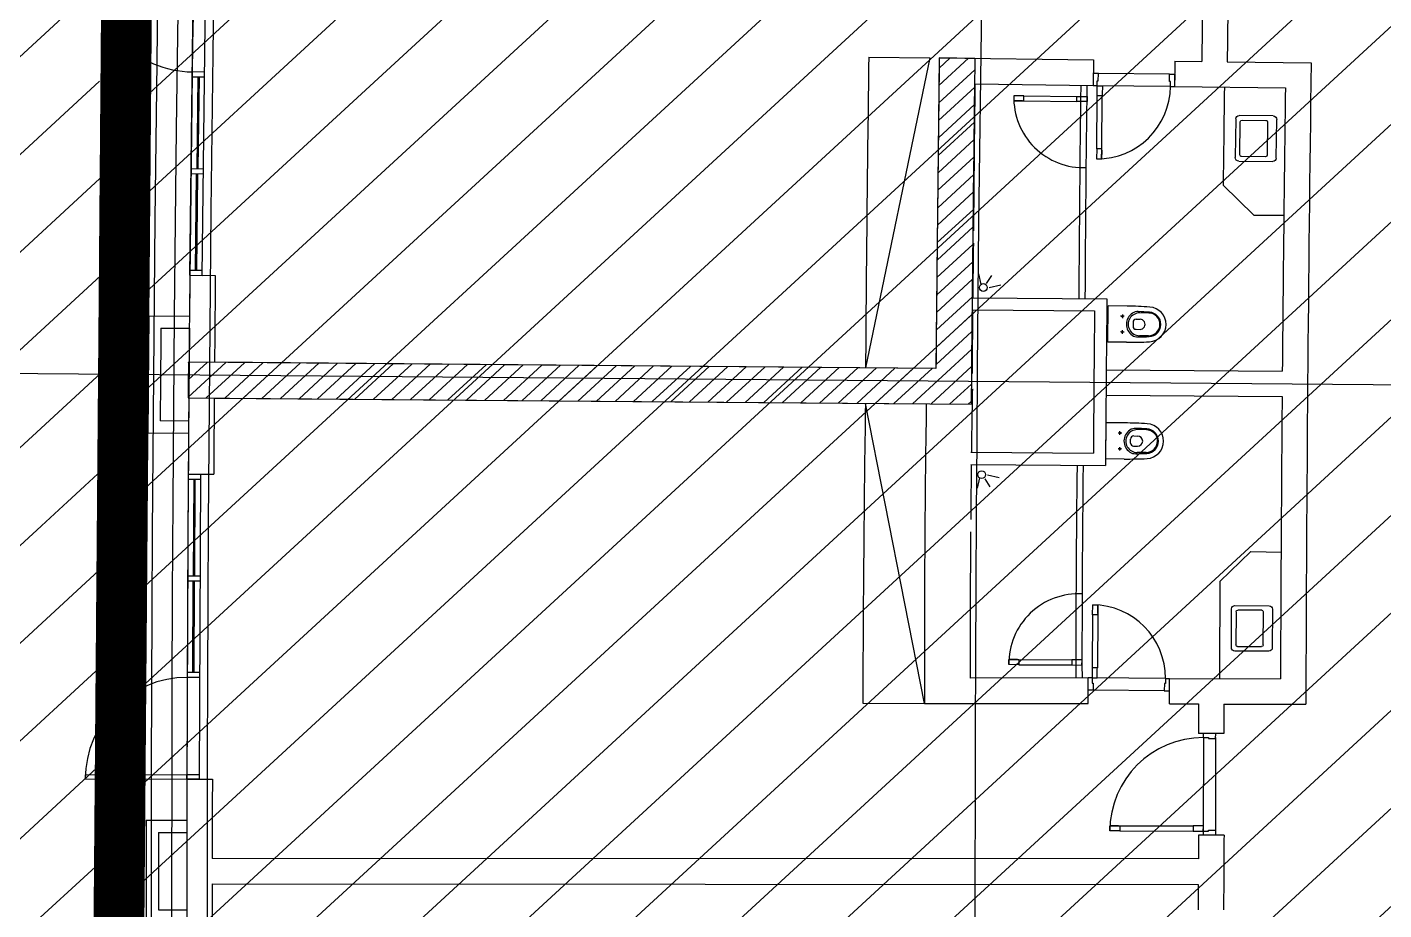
# Model space of a CAD drawing. Extents: x -678889171 to 586587, y -792238163 to 335485.
# Drawn here: x -678734967 to -678721626, y -792048747 to -792040063 of the extents above; entities that cross this region are included whole.
import ezdxf
from ezdxf.enums import TextEntityAlignment as Align

# ---------------------------------------------------------------- set-up
doc = ezdxf.new("R2010")
doc.units = 0
doc.header["$MEASUREMENT"] = 0
for name, color, linetype in [('A-FLOR-PATT', 252, 'Continuous'), ('A-SITE-PATT', 252, 'Continuous'), ('A-WALL', 252, 'Continuous')]:
    doc.layers.add(name, color=color, linetype=linetype)
for name, color, linetype, lineweight in [('BASEMENT3 LAYOUT$0$A-TABL-TEXT', 252, 'Continuous', 30), ('BASEMENT3 LAYOUT$0$HATCH11', 252, 'Continuous', 15), ('BASEMENT3 LAYOUT$0$HATCH3', 252, 'Continuous', 15)]:
    doc.layers.add(name, color=color, linetype=linetype, lineweight=lineweight)
doc.styles.add('Ground floor Towers$0$$Bas01-Rname$0$EN-SC', font='swissc.ttf')
doc.styles.add('Ground floor Towers$0$$Bas01-Rname$0$EN-SCL', font='swisscl.ttf')
doc.styles.add('Ground floor Towers$0$04-Ground Floor$0$V2-lower ground$0$LEVEL  FOR LICENSE LOWER GR$0$$LG- LEVEL$0$AR-SR', font='sarb.shx')

# ---------------------------------------------------------------- blocks, each defined once
blk = doc.blocks.new('A$C61C61320')
at = {"layer": 'BASEMENT3 LAYOUT$0$HATCH11'}
h = blk.add_hatch(dxfattribs=at)
h.set_pattern_fill('JIS_WOOD', color=256, scale=1000, style=0)
h.set_pattern_definition([(45, (-55979.95959305647, -92778.05480168064), (-499.9999991609842, 499.9999991609843), [])])
edge = h.paths.add_edge_path()
edge.add_line((-21467.74319023453, -134455.7384705361), (-52625.22989511769, -137297.8907696561))
edge.add_arc((469730.797268165, -78930.5305383486), 525606.8567419754, 175.7647423383216, 186.3757064635938, ccw=False)
edge.add_arc((-39265.1562679424, -44102.43736154633), 15691.08979022459, 0.9729785529091828, 165.2727067888424, ccw=False)
edge.add_arc((542230.0773749191, -76004.92878418005), 566720.1514529854, 176.7459500062832, 185.9199427217102)
at = {"layer": 'BASEMENT3 LAYOUT$0$HATCH3'}
h = blk.add_hatch(dxfattribs=at)
h.set_pattern_fill('JIS_WOOD', color=256, scale=1000, style=0)
h.set_pattern_definition([(45, (-845711.5632553247, -468029.5931597503), (-499.9999991609842, 499.9999991609843), [])])
h.paths.add_polyline_path([(11086.00013759569, -61354.85490543771), (12440.74077330553, -169431.9252005816), (-18168.17453308101, -169031.9252005816), (-24087.31416799291, -98540.68329571502), (-23668.41511030192, -60233.84526748693)])
at = {"layer": 'BASEMENT3 LAYOUT$0$A-TABL-TEXT', "const_width": 500}
blk.add_lwpolyline([(-21470.42890679266, -134427.2130430685, -0.03408528905022511), (-23872.14917754766, -60366.96071941804)], format="xyb", dxfattribs=at)
blk = doc.blocks.new('2')
at = {"layer": 'BASEMENT3 LAYOUT$0$A-TABL-TEXT', "const_width": 500}
blk.add_lwpolyline([(96450.4273948007, 97770.1476615628, -0.03408528905022511), (94048.7071240457, 171830.3999852133)], format="xyb", dxfattribs=at)
blk = doc.blocks.new('GR')
at = {"layer": 'A-FLOR-PATT'}
for p, q in [((64851.28878476333, 144366.3381993659), (64766.36285712109, 147365.1358895768)), ((64971.24069237171, 144369.7352364716), (64886.3147647294, 147368.5329266825)), ((74957.8767165888, 146879.0069136871), (75782.51150798192, 146902.0259993815)), ((71434.17708750354, 146781.6458698021), (72033.9705349946, 146797.388180572)), ((72033.9705349946, 146797.388180572), (71526.53895527998, 143726.0997521367)), ((72127.08978767123, 146801.2869890379), (73643.72787959295, 146843.1408761895)), ((72476.93352272912, 146811.7445719712), (72127.08978767126, 146801.2869890379)), ((72127.08978767118, 146801.2869890379), (72218.34988460527, 143748.3087457856)), ((72130.06390136223, 146701.7921967189), (72232.10833155391, 146803.8366269105)), ((72135.19476505734, 146530.1463651173), (72414.78556983365, 146809.7371698937)), ((73643.72787959295, 146843.1408761895), (73650.2518861485, 146592.4081273513)), ((74443.43906706198, 146864.6467575764), (74707.38437225291, 146872.0146004836)), ((74443.43906706198, 146864.6467575764), (74449.94181842363, 146614.730895287)), ((72140.32562875246, 146358.5005335158), (72481.93081088345, 146700.1057156468)), ((73696.5513204293, 146711.2652842128), (73646.57567666702, 146709.7048257716)), ((73646.57567666702, 146709.7048257716), (73650.32077692582, 146589.7632807423)), ((73688.74083349445, 146640.9872912575), (73698.73596224691, 146641.2993829457)), ((73690.30129193561, 146591.0116474952), (73688.74083349445, 146640.9872912575)), ((74396.21033310078, 146733.111702389), (73696.5513204293, 146711.2652842128)), ((73698.73596224691, 146641.2993829457), (73696.5513204293, 146711.2652842128)), ((74396.21033310078, 146733.111702389), (74446.18597686304, 146734.6721608302)), ((74398.39497491841, 146663.145801122), (74396.21033310078, 146733.111702389)), ((74408.39010367086, 146663.4578928102), (74398.39497491841, 146663.145801122)), ((74409.95056211202, 146613.4822490479), (74408.39010367086, 146663.4578928102)), ((74409.95056211202, 146613.4822490479), (74449.93107712182, 146614.7306158009)), ((74446.18597686304, 146734.6721608302), (74449.93107712182, 146614.7306158009)), ((74449.94181842363, 146614.730895287), (75539.4408620164, 146645.1434756317)), ((72145.45649244759, 146186.8547019143), (72486.97754208563, 146528.3757515523)), ((72488.18722343398, 146559.969930064), (73650.2518861485, 146592.4081273513)), ((73494.24004465376, 146478.6855597115, -3.921181781702424e-06), (73594.19033035873, 146481.8383977169, -3.921181781702424e-06)), ((73594.19033035873, 146481.8383977169, -3.921181781702424e-06), (73595.76674936141, 146431.8632548644, -3.921181781702424e-06)), ((73690.30129193561, 146591.0116474952), (73650.32077692582, 146589.7632807423)), ((74409.95056211202, 146613.4822490479), (73690.30129193561, 146591.0116474952)), ((73690.30129193561, 146591.0116474952), (73740.27693569787, 146592.5721059364)), ((73693.42220881792, 146491.0603599707), (73690.30129193561, 146591.0116474952)), ((73743.39785258018, 146492.6208184119), (73693.42220881792, 146491.0603599707)), ((73709.65097660599, 145971.3136648434), (73693.42220881792, 146491.0603599707)), ((73740.27693569787, 146592.5721059364), (73742.99213338549, 146505.6144857901)), ((73742.99213338549, 146505.6144857901), (73743.39785258018, 146492.6208184119)), ((73759.62662036825, 145972.8741232845), (73743.39785258018, 146492.6208184119)), ((64914.6234072766, 146368.9336966122), (64794.67149966829, 146365.5366595065)), ((72150.5873561427, 146015.2088703128), (72492.0242732878, 146356.6457874579)), ((72974.49855898795, 146462.2908020836, -3.921439494345375e-06), (72874.548273283, 146459.1379640783, -3.921439494345375e-06)), ((72874.548273283, 146459.1379640783, -3.921439494345375e-06), (72876.12469228568, 146409.1628212258, -3.921439494345375e-06)), ((72876.12469228568, 146409.1628212258, -3.921439494345375e-06), (72976.07497799063, 146412.3156592312, -3.921439494345375e-06)), ((72876.12469228568, 146409.1628212258, -3.921439494345375e-06), (72963.081440849, 146411.9057902904, -3.921439494345375e-06)), ((72963.081440849, 146411.9057902904, -3.921439494345375e-06), (72876.12469228568, 146409.1628212258, -3.921439494345375e-06)), ((72974.49855898795, 146462.2908020836, -3.923929271357981e-06), (73494.24004465376, 146478.6855597115, -3.923717564289522e-06)), ((72976.07497799063, 146412.3156592312, -3.921439494345375e-06), (72974.49855898795, 146462.2908020836, -3.921439494345375e-06)), ((72976.07497799063, 146412.3156592311, -3.921398781447594e-06), (73495.81646365645, 146428.710416859, -3.921187074379135e-06)), ((73495.81646365645, 146428.710416859, -3.921181781702424e-06), (73494.24004465376, 146478.6855597115, -3.921181781702424e-06)), ((73508.8100007981, 146429.1202857997, -3.921181781702424e-06), (73495.81646365645, 146428.710416859, -3.921181781702424e-06)), ((73595.76674936141, 146431.8632548644, -3.921181781702424e-06), (73508.8100007981, 146429.1202857997, -3.921181781702424e-06)), ((64916.03883940398, 146318.9537351087), (64796.08693179565, 146315.556698003)), ((64850.19364190142, 146317.0889996192), (64875.67142019477, 145417.4496925289)), ((64862.18883266222, 146317.4287033298), (64887.66661095553, 145417.7893962444)), ((72155.71821983781, 145843.5630387113), (72497.07100448999, 146184.9158233634)), ((72160.84908353293, 145671.9172071097), (72502.11773569213, 146013.185859269)), ((73759.62662036823, 145972.8741232845), (73709.65097660599, 145971.3136648434)), ((73709.65097660599, 145971.3136648434), (73712.7718934883, 145871.3623773188)), ((73762.74753725056, 145872.92283576), (73759.62662036823, 145972.8741232845)), ((73762.74753725056, 145872.92283576), (73760.03233956294, 145959.8804559063)), ((73760.03233956294, 145959.8804559063), (73762.74753725056, 145872.92283576)), ((72165.97994722804, 145500.2713755082), (72507.1644668943, 145841.4558951745)), ((73712.7718934883, 145871.3623773188), (73762.74753725056, 145872.92283576)), ((72171.11081092314, 145328.6255439067), (72512.21119809647, 145669.72593108)), ((74966.99728372775, 145665.5799707842), (75279.27322462936, 145380.022675395)), ((64821.5647096604, 145415.9173908784), (64941.51661726733, 145419.3144280332)), ((72176.24167461826, 145156.9797123052), (72517.25792929863, 145497.9959669855)), ((64822.98014180819, 145365.9374293755), (64942.93204941512, 145369.3344665302)), ((64903.98006274227, 144417.8504624586), (64877.08685232219, 145367.4697310255)), ((64915.97525350297, 144418.1901661741), (64889.0820430829, 145367.8094347409)), ((72181.37253831337, 144985.3338807037), (72522.30466050081, 145326.2660028911)), ((75279.27322462933, 145380.022675395), (75578.97483118129, 145393.4170812239)), ((72186.50340200849, 144813.6880491021), (72527.35139170298, 145154.5360387966)), ((33387.76585642999, 142369.9277474364), (113940, 144975)), ((72191.63426570361, 144642.0422175006), (72532.39812290517, 144982.8060747022)), ((72196.76512939873, 144470.3963858991), (72537.44485410734, 144811.0761106077)), ((72201.89599309384, 144298.7505542976), (72542.4915853095, 144639.3461465132)), ((72630.27240271424, 144592.8839263826), (72603.16442838627, 144693.8467847835)), ((72681.39004624661, 144603.8953921845), (72728.94476571614, 144685.220125543)), ((72548.81175499594, 144457.7895619117), (73869.77617938862, 144500.4572058996)), ((72710.25573408857, 144565.7057138822), (72823.8342544143, 144596.2009243187)), ((64849.87335261692, 144416.3181608197), (64969.82526022386, 144419.7151979745)), ((64851.2887847625, 144366.3381994062), (65101.18931714749, 144373.4153805168)), ((64851.28878476473, 144366.3381993168), (64971.24069237171, 144369.7352364716)), ((72207.02685678896, 144127.104722696), (72547.53831651167, 144467.6161824187)), ((72552.49527380912, 144337.8459584166), (73753.56419029384, 144376.6409327453)), ((74070.46362162156, 144436.8019741036), (73886.30695590036, 144431.157607319)), ((73897.18253127488, 144076.3242353537), (73886.30695590036, 144431.157607319)), ((74028.76866588216, 144352.9852900381), (74029.84090570782, 144318.0017181542)), ((74287.23751712628, 144377.7024143589), (74198.766978638, 144375.4697916934)), ((72212.15772048407, 143955.4588910945), (72552.58504771383, 144295.8862183243)), ((74046.79657173695, 144336.029624009), (74011.81299985305, 144334.9573841834)), ((74136.37859310192, 144280.8481063688), (74137.57950170667, 144241.6665058588)), ((74165.44544915186, 144311.7530878341), (74204.51318694327, 144312.9505065682)), ((74168.48448317201, 144212.5996498089), (74207.55222096342, 144213.7970685429)), ((72217.28858417919, 143783.813059493), (72557.631778916, 144124.1562542298)), ((74081.3391969961, 144081.9686021383), (73897.18253127488, 144076.3242353537)), ((74051.54506239343, 144181.1023770946), (74016.56149050953, 144180.0301372689)), ((74033.51715653866, 144198.0580431237), (74034.58939636432, 144163.0744712398)), ((74294.08681479865, 144154.2329145866), (74205.64561019983, 144151.0432259686)), ((64463.71252624242, 143951.5100662152), (64863.76927988406, 143964.4320486881)), ((72001.36989955141, 143391.1176795686), (72562.67851011817, 143952.4262901354)), ((64587.69001781091, 143835.4520029425), (64867.54414265516, 143844.4913956369)), ((64867.60441771311, 143844.4933425434), (64879.87216166985, 143464.6914172481)), ((73891.74474358762, 143803.7409213363), (75622.50692038136, 143859.6510062794)), ((72218.3498846053, 143748.3087457856), (64871.55701286791, 143511.0045936708)), ((72218.34988460527, 143748.3087457856), (65127.97935093625, 143520.6887596372)), ((69809.2430427848, 143320.3111663616), (70171.1141435969, 143682.1822671737)), ((69991.92028084867, 143326.2117091289), (70353.79138187847, 143688.0828101587)), ((70174.59751891256, 143332.1122518961), (70536.46862016004, 143693.9833531436)), ((70357.27475697643, 143338.0127946633), (70719.14585844161, 143699.8838961285)), ((70539.95199504032, 143343.9133374306), (70901.82309672318, 143705.7844391135)), ((70722.62923310419, 143349.8138801978), (71084.50033500475, 143711.6849820984)), ((70905.30647116809, 143355.7144229651), (71267.17757328632, 143717.5855250833)), ((71087.98370923198, 143361.6149657324), (71449.85481156787, 143723.4860680682)), ((71270.66094729587, 143367.5155084996), (71632.53204984945, 143729.3866110532)), ((71453.33818535975, 143373.4160512669), (71815.20928813101, 143735.2871540381)), ((71636.01542342361, 143379.3165940341), (71997.88652641259, 143741.187697023)), ((71818.69266148751, 143385.2171368013), (72180.56376469416, 143747.088240008)), ((72184.04713761529, 143397.0182223358), (72567.72524132034, 143780.6963260409)), ((65607.66656731546, 143184.5986827149), (65969.53766312078, 143546.4697785202)), ((65790.34380537932, 143190.4992254822), (66152.21490140236, 143552.3703215052)), ((65973.02104344321, 143196.3997682494), (66334.89213968391, 143558.2708644901)), ((66155.6982815071, 143202.3003110166), (66517.5693779655, 143564.1714074751)), ((66338.375519571, 143208.2008537839), (66700.24661624705, 143570.07195046)), ((66521.05275763485, 143214.1013965511), (66882.92385452865, 143575.9724934449)), ((66703.72999569874, 143220.0019393184), (67065.60109281022, 143581.8730364299)), ((66886.40723376264, 143225.9024820857), (67248.27833109176, 143587.7735794148)), ((67069.08447182651, 143231.8030248529), (67430.95556937336, 143593.6741223997)), ((67251.76170989042, 143237.7035676202), (67613.6328076549, 143599.5746653847)), ((67434.4389479543, 143243.6041103874), (67796.3100459365, 143605.4752083696)), ((67617.11618601819, 143249.5046531546), (67978.98728421805, 143611.3757513545)), ((67799.79342408205, 143255.4051959219), (68161.66452249963, 143617.2762943395)), ((67982.47066214593, 143261.3057386891), (68344.34176078119, 143623.1768373244)), ((68165.14790020982, 143267.2062814564), (68527.01899906277, 143629.0773803093)), ((68347.82513827372, 143273.1068242237), (68709.69623734434, 143634.9779232942)), ((68530.50237633758, 143279.0073669908), (68892.37347562591, 143640.8784662792)), ((68713.17961440147, 143284.9079097581), (69075.05071390748, 143646.7790092641)), ((68895.85685246537, 143290.8084525254), (69257.72795218905, 143652.6795522491)), ((69078.53409052924, 143296.7089952926), (69440.40519047061, 143658.580095234)), ((69261.21132859314, 143302.6095380599), (69623.08242875218, 143664.4806382189)), ((69443.88856665703, 143308.5100808271), (69805.75966703377, 143670.3811812038)), ((69626.56580472089, 143314.4106235944), (69988.43690531532, 143676.2817241888)), ((72366.72437567917, 143402.9187651031), (72572.77197252252, 143608.9663619464)), ((73899.81646721024, 143553.8712607576), (75630.57864400413, 143609.7813457006)), ((64871.5675244414, 143509.1598116207), (64873.47423343139, 143511.0665206107)), ((64877.01880118025, 143337.8343930629), (65056.15147171296, 143516.9670635956)), ((64882.47007791909, 143166.5089745051), (65238.82870999453, 143522.8676065805)), ((65059.6348531238, 143166.8970544132), (65421.50594827607, 143528.7681495654)), ((65242.31209118769, 143172.7975971804), (65604.18318655762, 143534.6686925504)), ((65424.98932925156, 143178.6981399477), (65786.86042483921, 143540.5692355353)), ((72549.40161374304, 143408.8193078703), (72577.81870372467, 143437.236397852)), ((64882.63963553371, 143161.1800341471), (72578.62607300622, 143409.7632687795)), ((65139.35356490931, 143169.4719898903), (72137.80160175946, 143395.5244738106)), ((72238.97099322159, 140450.698112998), (71538.89400804037, 143376.1795349774)), ((74092.8639544733, 143287.8820236989), (73908.72251638935, 143281.7609791539)), ((73908.72251638935, 143281.7609791539), (73920.51655527098, 142926.9569478256)), ((74069.45783701577, 143187.0487481427), (74034.47715787072, 143185.8859555769)), ((74052.54889372614, 143168.9770122873), (74051.38610116034, 143203.9576914323)), ((74188.16915767995, 143163.0794205211), (74227.23366501897, 143164.3779635977)), ((74309.79010522868, 143229.3437895885), (74221.32564237113, 143226.8821649833)), ((74074.60734695001, 143032.1343119289), (74039.62666780496, 143030.9715193631)), ((74057.69840366038, 143014.0625760735), (74056.53561109459, 143049.0432552185)), ((74160.48472542856, 143092.9209412693), (74159.18239775486, 143132.0993019118)), ((74191.46484403785, 143063.9341813443), (74230.52935137688, 143065.2327244209)), ((64617.06803623377, 142925.9263397347), (64896.92216107796, 142934.9657324291)), ((72595.46965996282, 142938.50391764), (73798.76114171332, 142977.3706816564)), ((74104.65799335494, 142933.0779923705), (73920.51655527098, 142926.9569478256)), ((74317.21783942002, 143005.8927681725), (74228.78518775597, 143002.474156753)), ((64500.83859348, 142802.1095028207), (64900.89534712175, 142815.0314852936)), ((72599.15317877599, 142818.5603141448), (73922.72117962288, 142861.312054624)), ((72690.30097774472, 142690.6483892563), (72669.92211895144, 142588.115257231)), ((72742.0344019729, 142683.0379571376), (72794.85778239173, 142605.032482453)), ((72768.31411151012, 142723.0511590847), (72883.65911663626, 142700.1258906809)), ((64914.47601476148, 142410.2417893884), (65164.31231333723, 142419.30746602)), ((64914.48533458989, 142410.242127569), (65034.40642249605, 142414.5932969969)), ((64914.48533459166, 142410.2421275199), (65023.26457151666, 139412.2149299091)), ((64916.29832185155, 142360.2750076081), (65036.21940975764, 142364.626177036)), ((64970.39113013363, 142362.2376897166), (65004.83788849318, 141412.8624104732)), ((64982.38323892424, 142362.6728066594), (65016.8299972838, 141413.297527416)), ((65034.40642249605, 142414.5932969969), (65143.18565942097, 139416.5660993861)), ((75386.06218400456, 142073.9504650228), (75686.00345753558, 142079.9250369675)), ((75092.8654497711, 141768.8358844948), (75386.06218400458, 142073.9504650228)), ((64950.74507982254, 141410.8997283506), (65070.66616772863, 141415.2508977785)), ((73852.76809807785, 141487.7497704031), (73902.74015927382, 141489.4210273629)), ((73856.11061199746, 141387.8056480112), (73852.76809807785, 141487.7497704031)), ((73902.74015927382, 141489.4210273629), (73905.64814638386, 141402.469640882)), ((73905.64814638386, 141402.469640882), (73902.74015927382, 141489.4210273629)), ((73902.74015927382, 141489.4210273629), (73906.0826731934, 141389.476904971)), ((64952.55806708421, 141360.9326083897), (65072.4791549903, 141365.2837778176)), ((65039.28464685378, 140463.4871312028), (65006.6508757752, 141362.895290513)), ((65051.27675564417, 140463.9222481504), (65018.64298456588, 141363.3304074558)), ((73906.0826731934, 141389.476904971), (73856.11061199746, 141387.8056480112)), ((73856.11061199746, 141387.8056480112), (73873.49168437933, 140868.0962115733)), ((73906.08267319342, 141389.476904971), (73923.4637455753, 140869.7674685331)), ((73050.31266502346, 140916.0211989142, 2.22475165905416e-09), (73150.25289107628, 140919.4782520673, 2.22475165905416e-09)), ((73050.31266502346, 140916.0211989142, 2.22475165905416e-09), (73137.26066168942, 140919.0288351574, 2.22475165905416e-09)), ((73137.26066168942, 140919.0288351574, 2.22475165905416e-09), (73050.31266502346, 140916.0211989142, 2.22475165905416e-09)), ((73052.04119160004, 140866.0510858877, 2.22475165905416e-09), (73050.31266502346, 140916.0211989142, 2.22475165905416e-09)), ((73150.25289107628, 140919.4782520673, 2.265464556835267e-09), (73669.94206655092, 140937.4549284637, 2.4771716252944e-09)), ((73150.25289107628, 140919.4782520673, 2.22475165905416e-09), (73151.98141765286, 140869.5081390409, 2.22475165905416e-09)), ((73151.98141765286, 140869.5081390409), (73671.6705931275, 140887.4848154373)), ((73682.9342959378, 140937.9043453736, 2.482464302006101e-09), (73669.94206655092, 140937.4549284637, 2.482464302006101e-09)), ((73669.94206655092, 140937.4549284637, 2.482464302006101e-09), (73671.6705931275, 140887.4848154373, 2.482464302006101e-09)), ((73671.6705931275, 140887.4848154373, 2.482464302006101e-09), (73771.61081918034, 140890.9418685905, 2.482464302006101e-09)), ((73769.88229260375, 140940.9119816169, 2.482464302006101e-09), (73682.9342959378, 140937.9043453736, 2.482464302006101e-09)), ((73771.61081918034, 140890.9418685905, 2.482464302006101e-09), (73769.88229260375, 140940.9119816169, 2.482464302006101e-09)), ((73836.85679572454, 140766.8068326147), (72677.8900695575, 140717.8565758472)), ((73151.98141765286, 140869.5081390409, 2.22475165905416e-09), (73052.04119160004, 140866.0510858877, 2.22475165905416e-09)), ((73876.83419829894, 140768.1520891814), (73836.85654934216, 140766.8150836135)), ((73840.86756604566, 140646.8821367433), (73836.85654934216, 140766.8150836135)), ((73846.51232137562, 140516.9933605512), (73836.85679572454, 140766.8068326147)), ((73923.4637455753, 140869.7674685331), (73873.49168437933, 140868.0962115733)), ((73873.49168437933, 140868.0962115733), (73876.83419829892, 140768.1520891814)), ((74596.43187952068, 140792.2181894025), (73876.83419829892, 140768.1520891814)), ((73876.83419829892, 140768.1520891814), (73926.80625949489, 140769.8233461412)), ((73876.83419829894, 140768.1520891814), (73878.50545525872, 140718.1800279854)), ((73923.89827238485, 140856.7747326221), (73923.4637455753, 140869.7674685331)), ((73926.80625949489, 140769.8233461412), (73923.89827238485, 140856.7747326221)), ((74596.43187952068, 140792.2181894025), (74636.40952847745, 140793.5551949703)), ((74596.43187952068, 140792.2181894025), (74598.10313648048, 140742.2461282065)), ((74640.42054518095, 140673.6222481001), (74636.40952847745, 140793.5551949703)), ((74636.4202653978, 140793.5556099623), (75727.05511456158, 140835.7096726515)), ((74646.07579104888, 140543.7421378988), (74636.4202653978, 140793.5556099623)), ((73890.83962724163, 140648.5533937031), (73840.86756604566, 140646.8821367433)), ((73878.50545525872, 140718.1800279854), (73888.49986749793, 140718.5142793774)), ((73888.49986749793, 140718.5142793774), (73890.83962724163, 140648.5533937031)), ((74590.448483985, 140671.9509911403), (73890.83962724163, 140648.5533937031)), ((74598.10313648048, 140742.2461282065), (74588.10872424129, 140741.9118768145)), ((74588.10872424129, 140741.9118768145), (74590.44848398499, 140671.9509911403)), ((74590.44848398499, 140671.9509911403), (74640.42054518095, 140673.6222481001)), ((72238.97099322159, 140450.698112998), (73846.51232137562, 140516.9933605512)), ((74646.07579104888, 140543.7421378988), (74930.91684775415, 140554.7515126405)), ((75180.73022055812, 140564.407034455), (75986.17545518723, 140595.5382503145)), ((65105.11292649701, 140465.8756185499), (64985.19183859269, 140461.5244490729)), ((65106.92591377909, 140415.9084985897), (64987.00482587478, 140411.5573291127)), ((71633.35908357333, 140428.0344823862), (72238.97099322159, 140450.698112998)), ((75192.25528795579, 140274.599095827), (74942.45515021317, 140264.596194245)), ((75112.31677479034, 140271.4631568761), (74992.40898541536, 140266.759748838)), ((74993.97678809472, 140226.790485713), (74992.40898541536, 140266.759748838)), ((74993.97678809472, 140226.790485713), (75043.938367001, 140228.7502390622)), ((74993.97678809472, 140226.790485713), (75030.03624971981, 139307.4974338374)), ((75043.938367001, 140228.7502390622), (75044.33031767083, 140218.7579232809)), ((75044.33031767083, 140218.7579232809), (75114.27652813953, 140221.5015779698)), ((75114.27652813953, 140221.5015779698), (75112.31677479034, 140271.4631568761)), ((75113.88457746975, 140231.4938937511), (75149.94403909486, 139312.2008418755)), ((65021.76723705728, 139452.1868950839), (64022.4711282638, 139414.6728996107)), ((64022.4711282638, 139414.6728996107), (64023.97168809532, 139374.7010555178)), ((64023.97168809532, 139374.7010555178), (65023.26779688877, 139412.215050991)), ((65141.64282844448, 139457.791978448), (65021.72174054011, 139453.440808971)), ((65023.26779688877, 139412.215050991), (65021.76723705728, 139452.1868950839)), ((65023.26381878927, 139412.2149026352), (65273.1001173649, 139421.2805792669)), ((65143.18565942097, 139416.5660993861), (65023.26457151665, 139412.2149299091)), ((74108.78344449501, 139321.3995511186), (74208.70660230757, 139325.319057817)), ((74108.78344449501, 139321.3995511186), (74195.71659179195, 139324.8095219462)), ((74195.71659179195, 139324.8095219462), (74108.78344449501, 139321.3995511186)), ((74110.7431978442, 139271.4379722123), (74108.78344449501, 139321.3995511186)), ((74208.70660230757, 139325.319057817), (74928.15333855806, 139353.5395060453)), ((74208.70660230757, 139325.319057817), (74210.66635565677, 139275.3574789107)), ((74210.66635565677, 139275.3574789107), (74930.11309190725, 139303.577927139)), ((74941.14334907368, 139354.0490419161), (74928.15333855806, 139353.5395060453)), ((74928.15333855806, 139353.5395060453), (74930.11309190725, 139303.577927139)), ((74930.11309190725, 139303.577927139), (75030.03624971981, 139307.4974338374)), ((75028.07649637062, 139357.4590127437), (74941.14334907368, 139354.0490419161)), ((75030.03624971981, 139307.4974338374), (75028.07649637062, 139357.4590127437)), ((75030.03624971981, 139307.4974338374), (75079.99782862609, 139309.4571871866)), ((75030.03624971981, 139307.4974338374), (75031.60405239915, 139267.5281707124)), ((75079.60587795624, 139319.4495029679), (75149.55208842494, 139322.1931576567)), ((75079.99782862609, 139309.4571871866), (75079.60587795624, 139319.4495029679)), ((75149.55208842494, 139322.1931576567), (75151.51184177413, 139272.2315787504)), ((74210.66635565677, 139275.3574789107), (74110.7431978442, 139271.4379722123)), ((75234.82512794925, 139275.5023217104), (74984.85770779614, 139265.4927215351)), ((75151.51184177413, 139272.2315787504), (75031.60405239915, 139267.5281707124)), ((74992.87109922591, 139031.8799400171), (65303.71304153558, 138642.8300757305)), ((64639.37895031134, 138991.4571728398), (65039.05701387324, 139007.5054915339)), ((64763.86035203759, 138876.3587913138), (65043.87150793142, 138887.6021110688)), ((65313.74323749007, 138393.0313664282), (75001.7700341745, 138780.5441772706)), ((64794.65829296328, 138116.9830077186), (65074.56604801663, 138128.2221756079))]:
    blk.add_line(p, q, dxfattribs=at)
at = {"layer": 'A-FLOR-PATT', "extrusion": (4.231228065927572e-17, 5.692255958421726e-19, -1)}
for p, q in [((75432.07248633733, 146364.2708622834), (75096.9339392372, 146354.5326567192)), ((75064.39390508365, 146320.0449814526), (75075.43053805636, 145940.2212947394)), ((75119.30416053935, 145969.4479344061), (75109.89056182728, 146293.415196603)), ((75126.16057890415, 146310.6590342361), (75360.75756187423, 146317.475778131)), ((75378.0013995074, 146301.2057610544), (75387.41499821946, 145977.2384988575)), ((75477.59679457644, 145951.9071414165), (75466.56016160373, 146331.7308281297)), ((75371.14498114272, 145959.9946612243), (75136.54799817264, 145953.1779173294)), ((75109.91821332282, 145907.6812605856), (75445.05676042294, 145917.4194661498))]:
    blk.add_line(p, q, dxfattribs=at)
at = {"layer": 'A-FLOR-PATT', "extrusion": (4.226081466985201e-17, 2.162557700664729e-18, -1)}
for p, q in [((75251.11231473839, 141536.4625719795), (75586.18070934998, 141548.372623718)), ((75232.29453908809, 141122.0205467847), (75218.79648045113, 141501.7647273444)), ((75264.46477071085, 141475.4303680253), (75275.97782072477, 141151.5309199006)), ((75515.17056408263, 141501.1163265597), (75280.62268785451, 141492.7792903427)), ((75544.03253641399, 141161.0589612914), (75532.51948640007, 141484.9584094161)), ((75620.87855398498, 141516.0567894306), (75634.376612622, 141136.3126088709)), ((75602.06077833468, 141101.6147642357), (75266.99238372309, 141089.7047124972)), ((75293.32674304227, 141135.3730027571), (75527.87461927038, 141143.7100389741))]:
    blk.add_line(p, q, dxfattribs=at)
at = {"layer": 'A-FLOR-PATT'}
for centre, radius in [((72652.267009718, 144562.2037568897), 38.24641586430787), ((74029.304785795, 144335.4935040962), 7.5), ((74034.05327645148, 144180.5662571818), 7.5), ((74051.96749744324, 143186.4673518598), 7.5), ((74057.11700737748, 143031.552915646), 7.5), ((72710.22071635602, 142722.7145638179), 38.24641586430788)]:
    blk.add_circle(centre, radius, dxfattribs=at)
for centre, radius, start, end in [((687279.656740699, 163488.6097753342), 632022.5456272444, 169.8809308091749, 188.016783999427), ((687279.656740699, 163488.6097753342), 623072.5456272444, 169.8809308091749, 188.016783999427), ((687377.2148750997, 163494.3993246956), 622619.9563395467, 169.8833632136182, 188.0029312343603), ((687457.6315433225, 163499.1463224945), 615150.2507543761, 171.0710527946992, 188.0887984813754), ((687457.6315433225, 163499.1463224945), 623050.2507543761, 176.9927649658002, 187.7792686703147), ((687457.6315433225, 163499.1463224945), 622900.2507543761, 178.4475332675581, 181.8431331848932), ((362756.7738564991, 155457.4303689341), 288177.3067855346, 181.5987214689097, 181.7072159174354), ((362756.7738564991, 155457.4303689341), 287927.3067855346, 181.5988903550198, 181.7072159174354), ((64766.36607710815, 147365.1359767223), 999.9999999999949, 181.5502702696905, 271.5502702705352), ((687457.6315433225, 163499.1463224945), 611900.2507543761, 181.5542755326972, 182.1450991288537), ((455512.9723441934, 156862.2623361136), 384211.0615197995, 181.5034524587998, 181.9593225247588), ((889655.986566254, 169711.133870997), 817849.8383885403, 181.6051959702446, 181.819172906648), ((813746.8992172629, 167267.3902596726), 741552.1529071815, 181.5806991438957, 181.8436697329942), ((687459.3166155722, 163442.7720732631), 612750.2507543758, 181.5728991916108, 181.6625060852486), ((687457.6315433225, 163499.1463224945), 612150.2507543761, 181.5776931765571, 181.8385246449118), ((323474.2972323977, 153469.8527416304), 251081.2097666735, 181.5770081504975, 181.906810236253), ((323474.2972323977, 153469.8527416304), 250041.2097666735, 181.5770081504975, 182.0577762889615), ((323474.2972323977, 153469.8527416304), 249981.2097666735, 181.5770081504975, 182.0578261515916), ((73690.30129193561, 146591.0116474952), 719.9999999997038, 271.7884440636515, 1.78844406281817), ((73561.58177091948, 146467.1104486659, -3.958423985975208e-06), 687.0797532929829, 180.6648427166462, 274.5238762358019), ((295660.3916842997, 151197.6743888136), 223210.8606326688, 181.5922513049211, 181.7302968042237), ((687457.6315433226, 163499.1463224945), 613881.9157120212, 181.7734983208659, 181.9265653911598), ((687457.6315433226, 163499.1463224945), 622900.2507543761, 181.760155981779, 181.797142042822), ((687457.6315433226, 163499.1463224945), 622650.2507543761, 181.760211379575, 181.8387173242146), ((687457.6315433226, 163499.1463224945), 614001.9157120212, 181.7847111243979, 181.9153525876278), ((74193.00531598405, 140438.6794730854), 4000.000000000565, 88.54739777738402, 91.75555515501857), ((74201.59923741649, 144263.2379026493), 130, 125.4736520493648, 238.0374582611962), ((74201.59923741649, 144263.2379026493), 112.2676204798005, 91.44559661709076, 272.0655136932945), ((74184.1893819261, 144287.6693768538), 100, 90.13123311746163, 125.4736520493648), ((74193.00531598249, 140438.679473086), 3949, 88.54739777390631, 90.13123311746163), ((74290.0576977515, 144265.949137637), 111.7888557810301, 272.0655136932945, 91.44559661709076), ((74290.0576977515, 144265.949137637), 120.5, 274.9637125355241, 88.54739777390631), ((74290.05769775153, 144265.949137637), 171.5000000000243, 274.9637125326292, 88.54739777736354), ((295660.3916842997, 151197.6743888136), 223210.8606326688, 181.7610995393782, 181.9215302374838), ((74166.36451185956, 144281.7671690765), 30, 91.75555515521779, 181.75555515441), ((74167.56542046429, 144242.5855685665), 30, 181.75555515441, 271.7555551552178), ((74206.03270395334, 144263.3737875556), 49.59999999999997, 271.7555551552178, 91.75555515521779), ((73958.79750263545, 148080.0911031563), 4000.000000000479, 271.7555551549921, 274.9637125326266), ((74185.71829573873, 144237.7860718423), 100, 238.0374582611962, 273.3798771987901), ((73958.79750263516, 148080.0911031558), 3949, 273.3798771987901, 274.9637125355241), ((687457.6315433226, 163499.1463224945), 623300.2507543761, 181.7971760071109, 181.9028699812517), ((687457.6315433226, 163499.1463224945), 623180.2507543761, 181.8081987235232, 181.8919837831442), ((687457.6315433226, 163499.1463224945), 622900.2507543761, 181.8081799191013, 181.8918691915852), ((227740.3057701699, 147267.0912451165), 155200.6612024018, 181.3674098467172, 181.5981474076974), ((687457.6315433225, 163499.1463224945), 612150.2507543761, 181.8619240390314, 182.1217276196512), ((441504.3693249944, 155267.8387179719), 376816.2661812357, 181.7879438199554, 181.8411621366654), ((687457.6315433225, 163499.1463224945), 622900.2507543761, 181.8569305270273, 182.9986961010683), ((345902.0151570423, 150691.7936337689), 274460.6355313351, 181.5273718931698, 182.1431387889645), ((227740.3057701699, 147267.0912451165), 155650.6612024018, 181.4252899030549, 182.5099507895688), ((74225.75453342141, 139290.0901214068), 4000.000000000606, 88.69571029010653, 91.90386766774104), ((74312.89955409596, 143117.5981874175), 171.4999999999965, 275.1120250453764, 88.69571029010116), ((687457.6315433226, 163499.1463224945), 622650.2507543761, 181.871052955165, 181.9401206965388), ((74224.44840825775, 143114.6579833582), 130, 125.6219645614815, 238.1857707740212), ((74224.44840825775, 143114.6579833582), 112.2676204798005, 91.59390912956157, 272.2138262058447), ((74206.97536927671, 143139.0443096245), 100, 90.27954562399903, 125.6219645614815), ((74189.16583702205, 143133.0959812538), 30, 91.90386766765204, 181.903867667652), ((74225.75453342138, 139290.0901214074), 3949, 88.69571028684936, 90.27954562399903), ((74228.88150819793, 143114.8053440093), 49.59999999999997, 271.903867667652, 91.90386766765204), ((74312.89955409594, 143117.5981874174), 111.7888557810301, 272.2138262058447, 91.59390912956157), ((74312.89955409594, 143117.5981874174), 120.5, 275.1120250486525, 88.69571028684936), ((74190.46816469575, 143093.9176206114), 30, 181.903867667652, 271.903867667652), ((73971.76741440834, 146930.8698946627), 4000.000000000643, 271.9038676677193, 275.1120250453539), ((74208.6334028365, 143089.1651293884), 100, 238.1857707740212, 273.5281897053663), ((73971.76741440687, 146930.8698946619), 3949, 273.5281897053663, 275.1120250486525), ((687457.6315433226, 163499.1463224945), 622900.2507543761, 181.9029216692035, 181.9401760943348), ((227740.3057701699, 147267.0912451165), 155200.6612024018, 181.64244843662, 181.8426252386724), ((227740.3057701699, 147267.0912451165), 154160.6612024018, 181.64244843662, 182.4185139345348), ((227740.3057701699, 147267.0912451165), 154100.6612024018, 181.64244843662, 182.4185139345348), ((227740.3057701699, 147267.0912451165), 155200.6612024018, 181.8869261577495, 182.4185139348745), ((687455.675025875, 163555.5118037521), 612750.250754376, 182.0376127822718, 182.1272196738616), ((73738.10052366112, 140903.4834285479, -3.475973997077878e-08), 687.0797532929839, 89.2640065925014, 183.123040111428), ((73876.83419829892, 140768.1520891814), 719.9999999997044, 1.915476193476317, 91.91547619264304), ((4094286.191078096, 300250.833716527), 4022526.526842881, 182.2752657387467, 182.2793960793326), ((4093964.452294927, 300238.0609575215), 4021954.534870691, 182.275269730615, 182.2794015281211), ((65023.26779041538, 139412.2150507479), 999.9999999999949, 92.14989809081715, 182.1498980904005), ((75030.03624971981, 139307.4974338374), 919.9999999997029, 92.24628731104977, 182.2462873110171), ((687457.6315433226, 163499.1463224945), 622900.2507543761, 182.2161231732736, 182.2533775984049), ((687457.6315433226, 163499.1463224945), 622650.2507543761, 182.2161785710696, 182.287866338327), ((294785.8600525236, 146688.1683307966), 219926.2984386979, 181.934142353509, 181.9950395692968), ((286872.8397712372, 146370.7408794744), 211756.9164215048, 181.9201419084737, 182.1190069034178), ((687457.6315433226, 163499.1463224945), 623300.2507543761, 182.253407113009, 182.3453304142334), ((687447.5024830725, 163750.1754006799), 622900.2507543761, 182.2875096614142, 182.3574161915205), ((687457.6315433226, 163499.1463224945), 622900.2507543761, 182.2644154736654, 182.3343220037689), ((687457.6315433226, 163499.1463224945), 623180.2507543761, 182.2644311784561, 182.3343062989782), ((294785.8600525236, 146688.1683307966), 219926.2984386979, 182.0605592585217, 182.1256903091567), ((687457.6315433226, 163499.1463224945), 622650.2507543761, 182.3108711391074, 182.3710551789943)]:
    blk.add_arc(centre, radius, start, end, dxfattribs=at)
at = {"layer": 'A-FLOR-PATT', "extrusion": (4.231228065927572e-17, 5.692255958421726e-19, -1)}
for centre, radius, start, end in [((-75097.90775979363, 146321.0188020091), 33.52800000000002, 358.3356103600105, 88.33561035981674), ((-75433.04630689375, 146330.7570075733), 33.52800000000002, 88.33561035981674, 178.3356103600105), ((-75126.64748918236, 146293.9021068813), 16.76400000000001, 358.3356103600105, 88.33561035981674), ((-75361.24447215244, 146300.7188507762), 16.76400000000001, 88.33561035981674, 178.3356103600105), ((-75136.06108789443, 145969.9348446843), 16.76400000000001, 268.3356103598167, 358.3356103600105), ((-75370.6580708645, 145976.7515885793), 16.76400000000001, 178.3356103600105, 268.3356103598167), ((-75444.08293986646, 145950.93332086), 33.52800000000002, 178.3356103600105, 268.3356103598167), ((-75108.94439276634, 145941.1951152958), 33.52800000000002, 268.3356103598167, 358.3356103600105)]:
    blk.add_arc(centre, radius, start, end, dxfattribs=at)
at = {"layer": 'A-FLOR-PATT', "extrusion": (4.226081466985201e-17, 2.162557700664729e-18, -1)}
for centre, radius, start, end in [((-75587.37171452382, 141514.8657842567), 33.52799999999997, 87.96427077491515, 177.9642707750336), ((-75252.30331991223, 141502.9557325182), 33.52799999999997, 357.9642707750336, 87.96427077491515), ((-75281.21819044143, 141476.0258706122), 16.76399999999999, 357.9642707750336, 87.96427077491515), ((-75515.76606666954, 141484.3629068292), 16.76399999999999, 87.96427077491515, 177.9642707750336), ((-75292.73124045535, 141152.1264224875), 16.76399999999999, 267.9642707749152, 357.9642707750336), ((-75527.27911668346, 141160.4634587045), 16.76399999999999, 177.9642707750336, 267.9642707749152), ((-75265.80137854925, 141123.2115519586), 33.52799999999997, 267.9642707749152, 357.9642707750336), ((-75600.86977316084, 141135.1216036971), 33.52799999999997, 177.9642707750336, 267.9642707749152)]:
    blk.add_arc(centre, radius, start, end, dxfattribs=at)
at = {"layer": 'A-FLOR-PATT', "style": 'Ground floor Towers$0$04-Ground Floor$0$V2-lower ground$0$LEVEL  FOR LICENSE LOWER GR$0$$LG- LEVEL$0$AR-SR', "flags": 12}
for tag, p in [('L', (30296.07288644527, 72859.53473235783)), ('P', (30237.50458115668, 72203.99769414036))]:
    blk.add_attdef(tag, text='', height=500, dxfattribs=at).set_placement(p, align=Align.RIGHT)
at = {"layer": 'A-FLOR-PATT'}
for tag, p, height, style in [('N', (85492.25876324323, 56633.4995742733), 250, 'Ground floor Towers$0$$Bas01-Rname$0$EN-SC'), ('N', (89389.48149106537, 56633.4995742733), 250, 'Ground floor Towers$0$$Bas01-Rname$0$EN-SC'), ('N', (94597.61363499537, 56633.4995742733), 250, 'Ground floor Towers$0$$Bas01-Rname$0$EN-SC'), ('AN', (85922.66280553787, 56313.08159666645), 200, 'Ground floor Towers$0$$Bas01-Rname$0$EN-SCL'), ('AN', (89819.88553336001, 56313.08159666645), 200, 'Ground floor Towers$0$$Bas01-Rname$0$EN-SCL'), ('AN', (95028.01767729002, 56313.08159666645), 200, 'Ground floor Towers$0$$Bas01-Rname$0$EN-SCL'), ('SN', (85299.47460008037, 56025.08594095582), 200, 'Ground floor Towers$0$$Bas01-Rname$0$EN-SCL'), ('F', (85927.04975899268, 56008.67972904726), 200, 'Ground floor Towers$0$$Bas01-Rname$0$EN-SCL'), ('SN', (89196.69732790251, 56025.08594095582), 200, 'Ground floor Towers$0$$Bas01-Rname$0$EN-SCL'), ('F', (89824.27248681482, 56008.67972904726), 200, 'Ground floor Towers$0$$Bas01-Rname$0$EN-SCL'), ('SN', (94404.82947183252, 56025.08594095582), 200, 'Ground floor Towers$0$$Bas01-Rname$0$EN-SCL'), ('F', (95032.40463074483, 56008.67972904726), 200, 'Ground floor Towers$0$$Bas01-Rname$0$EN-SCL')]:
    blk.add_attdef(tag, p, '', height=height, dxfattribs=dict(at, style=style))
at = {"layer": 'A-FLOR-PATT', "style": 'Ground floor Towers$0$$Bas01-Rname$0$EN-SCL', "width": 0.8}
for p in [(85305.16036184286, 56295.1433535593), (89202.383089665, 56295.1433535593), (94410.51523359501, 56295.1433535593)]:
    blk.add_attdef('FN', p, '', height=250, dxfattribs=at)

msp = doc.modelspace()

# ---------------------------------------------------------------- block references
at = {"layer": 'A-SITE-PATT', "rotation": 357.6731745000001}
for name, p in [('2', (-678833487.1858103, -792167746.3685482, -212772)), ('A$C61C61320', (-678706236.4347705, -791940527.995869, -212772))]:
    msp.add_blockref(name, p, dxfattribs=at)

# ---------------------------------------------------------------- next in the draw order: block references
at = {"layer": 'A-WALL', "rotation": 357.6731745000001}
msp.add_blockref('GR', (-678804025.0995113, -792184118.4910543, -212772), dxfattribs=at)

doc.saveas('drawing.dxf')
